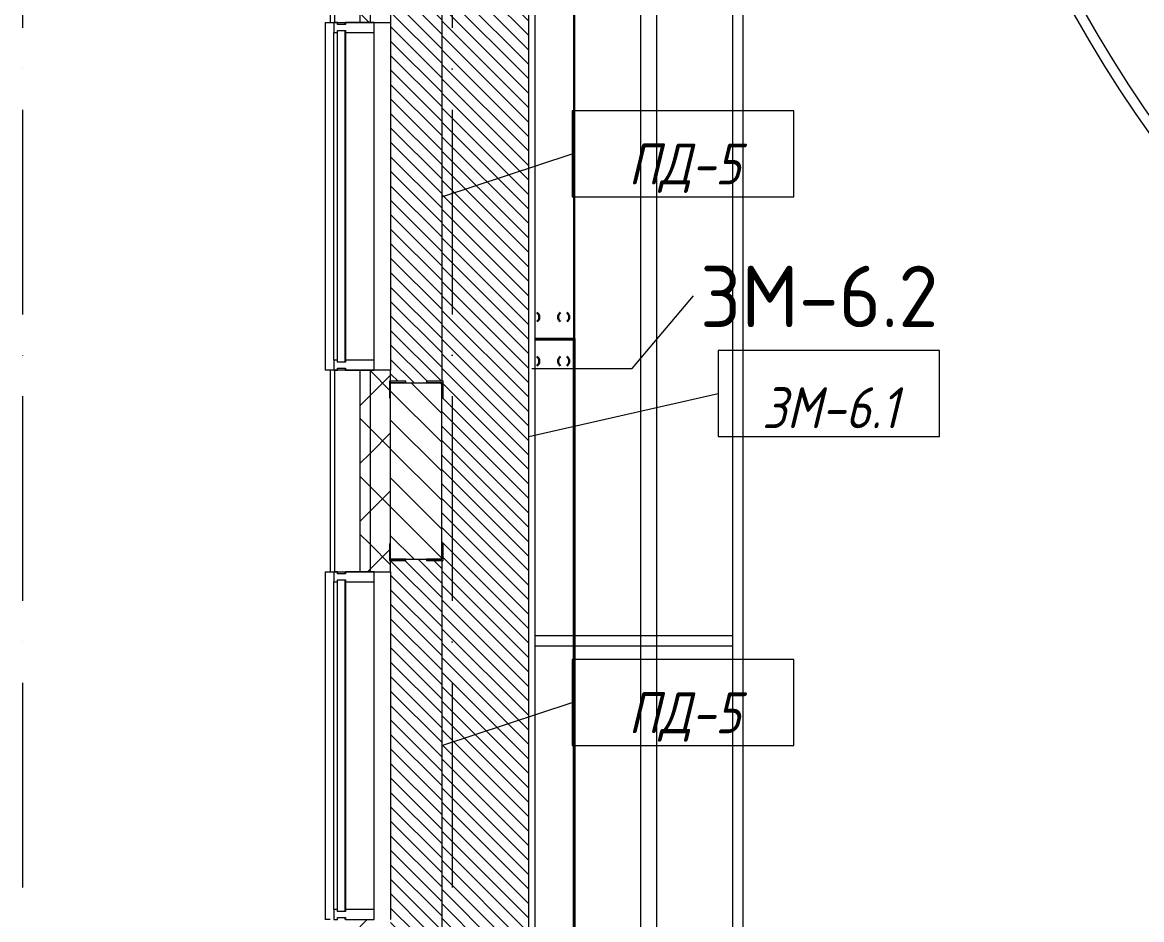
# Model space of a CAD drawing. Header units: millimetres. Extents: x -6467 to 105918, y -7090 to 92481.
# Drawn here: x 68950 to 74421, y 31320 to 35704 of the extents above; entities that cross this region are included whole.
import ezdxf

# ---------------------------------------------------------------- set-up
doc = ezdxf.new("R2010")
doc.units = ezdxf.units.MM
doc.linetypes.add('50_200_ШТРИХ_1Т_ш5_п1_п1_', pattern=[1400, 1000, -200, 0, -200])
for name, color, linetype, lineweight in [('A-FLOR', 7, 'Continuous', 9), ('A-FLOR-IDEN', 7, 'Continuous', 9), ('A-GLAZ', 7, 'Continuous', 5), ('A-GLAZ-CWMG', 7, 'Continuous', 9), ('A-GLAZ-CWMG-1', 7, 'Continuous', 20), ('A-WALL', 7, 'Continuous', 5), ('A-WALL-IDEN', 7, 'Continuous', 9), ('I-WALL', 7, 'Continuous', 5)]:
    doc.layers.add(name, color=color, linetype=linetype, lineweight=lineweight)
for name, color, linetype, lineweight, true_color in [('A-FLOR-PATT-2', 7, 'Continuous', 5, 0x11d7be), ('A-FLOR-PATT-5', 7, 'Continuous', 5, 0xfb8c13), ('A-GENM-1', 7, 'Continuous', 9, 0xaaaaaa), ('A-GENM-2', 7, 'Continuous', 20, 0xaaaaaa), ('мебель 2 этаж-1', 7, 'Continuous', 40, 0xaaaaaa), ('Оси-3', 7, '50_200_ШТРИХ_1Т_ш5_п1_п1_', 9, 0xaaaaaa), ('ТХ_разметка баскетбол-1', 7, 'Continuous', 5, 0xaaaaaa), ('ТХ_разметка минифутбол-1', 7, 'Continuous', 9, 0xaaaaaa), ('ТХ_функционал-2', 7, 'Continuous', 40, 0xaaaaaa), ('ТХ_функционал-9', 7, 'Continuous', 30, 0xaaaaaa)]:
    doc.layers.add(name, color=color, linetype=linetype, lineweight=lineweight, true_color=true_color)
doc.styles.add('GOST Common', font='GOST_Common.ttf', dxfattribs={"height": 300})
doc.styles.add('GOST Common_I', font='GOST_Common Italic.ttf', dxfattribs={"width": 0.9, "height": 200})
pattern_1 = [(45, (0, 0), (-141.42136, 141.42136), []), (135, (0, 0), (-141.42136, -141.42136), [])]

# ---------------------------------------------------------------- blocks, each defined once
blk = doc.blocks.new('Прямоугольный импост - Импост структурный с накладкой - 180мм-22437089-АИ_План этажа Радиаторы_2')
at = {"layer": 'A-GLAZ-CWMG'}
for p, q in [((47650, 55111), (46050, 55111)), ((47650, 54931), (46050, 54931)), ((47650, 54914), (46050, 54914))]:
    blk.add_line(p, q, dxfattribs=at)
blk = doc.blocks.new('Прямоугольный импост - Импост структурный с накладкой - 180мм-22485511-АИ_План этажа Радиаторы_2')
at = {"layer": 'A-GLAZ-CWMG-1'}
for p, q in [((-50, 0), (-50, 17)), ((-50, 17), (0, 17)), ((-40, 0), (-50, 0)), ((-40, -40), (-40, 0)), ((0, 0), (-10, 0)), ((-10, 0), (-10, -40)), ((0, 17), (0, 0)), ((-50, -180), (-50, -40)), ((-50, -40), (-40, -40)), ((-10, -40), (0, -40)), ((0, -40), (0, -180)), ((0, -180), (-50, -180))]:
    blk.add_line(p, q, dxfattribs=at)
blk = doc.blocks.new('Прямоугольный импост - Импост структурный с накладкой - 180мм-22485517-АИ_План этажа Радиаторы_2')
at = {"layer": 'A-GLAZ-CWMG-1'}
for p, q in [((-50, 0), (-50, 17)), ((-50, 17), (0, 17)), ((-40, 0), (-50, 0)), ((-40, -40), (-40, 0)), ((0, 0), (-10, 0)), ((-10, 0), (-10, -40)), ((0, 17), (0, 0)), ((-50, -180), (-50, -40)), ((-50, -40), (-40, -40)), ((-10, -40), (0, -40)), ((0, -40), (0, -180)), ((0, -180), (-50, -180))]:
    blk.add_line(p, q, dxfattribs=at)
blk = doc.blocks.new('Прямоугольный импост - Импост структурный с накладкой - 180мм-22485518-АИ_План этажа Радиаторы_2')
at = {"layer": 'A-GLAZ-CWMG-1'}
for p, q in [((0, 17), (-50, 17)), ((-50, 17), (-50, 0)), ((-50, 0), (-40, 0)), ((-40, 0), (-40, -40)), ((-10, -40), (-10, 0)), ((-10, 0), (0, 0)), ((0, 0), (0, 17)), ((-40, -40), (-50, -40)), ((-50, -40), (-50, -180)), ((0, -40), (-10, -40)), ((0, -180), (0, -40)), ((-50, -180), (0, -180))]:
    blk.add_line(p, q, dxfattribs=at)
blk = doc.blocks.new('Прямоугольный импост - Импост структурный с накладкой - 180мм-22485522-АИ_План этажа Радиаторы_2')
at = {"layer": 'A-GLAZ-CWMG-1'}
for p, q in [((0, 17), (-50, 17)), ((-50, 17), (-50, 0)), ((-50, 0), (-40, 0)), ((-40, 0), (-40, -40)), ((-10, -40), (-10, 0)), ((-10, 0), (0, 0)), ((0, 0), (0, 17)), ((-40, -40), (-50, -40)), ((-50, -40), (-50, -180)), ((0, -40), (-10, -40)), ((0, -180), (0, -40)), ((-50, -180), (0, -180))]:
    blk.add_line(p, q, dxfattribs=at)
blk = doc.blocks.new('Фахверк _газобетон торцы_484 - Фахверк _газобетон торцы_-25579751-АИ_План этажа Радиаторы_2')
at = {"layer": 'A-GENM-2'}
for p, q in [((89406, 11134.7), (89325, 11134.7)), ((89325, 11134.7), (89325, 11128.7)), ((89325, 11128.7), (89400, 11128.7)), ((89400, 11128.7), (89400, 11053.7)), ((89406, 11053.7), (89406, 11134.7)), ((89400, 11053.7), (89406, 11053.7)), ((89400, 10953.7), (89400, 10878.7)), ((89406, 10953.7), (89400, 10953.7)), ((89406, 10872.7), (89406, 10953.7)), ((89400, 10878.7), (89325, 10878.7)), ((89325, 10878.7), (89325, 10872.7)), ((89325, 10872.7), (89406, 10872.7))]:
    blk.add_line(p, q, dxfattribs=at)
blk = doc.blocks.new('Фахверк _газобетон торцы_485 - Фахверк _газобетон торцы_-25579777-АИ_План этажа Радиаторы_2')
at = {"layer": 'A-GENM-2'}
for p, q in [((89406, 11134.7), (89325, 11134.7)), ((89325, 11134.7), (89325, 11128.7)), ((89325, 11128.7), (89400, 11128.7)), ((89400, 11128.7), (89400, 11053.7)), ((89406, 11053.7), (89406, 11134.7)), ((89400, 11053.7), (89406, 11053.7)), ((89400, 10953.7), (89400, 10878.7)), ((89406, 10953.7), (89400, 10953.7)), ((89406, 10872.7), (89406, 10953.7)), ((89400, 10878.7), (89325, 10878.7)), ((89325, 10878.7), (89325, 10872.7)), ((89325, 10872.7), (89406, 10872.7))]:
    blk.add_line(p, q, dxfattribs=at)
blk = doc.blocks.new('Отлив_СКБ - Отлив витража-V404-АИ_План этажа Радиаторы_2')
at = {"layer": 'A-GLAZ'}
for p, q in [((0, 75), (0, 100)), ((1700, 100), (0, 100)), ((1700, 100), (1700, 75)), ((0, 2), (10, 2)), ((40, 2), (1660, 2)), ((1690, 2), (1700, 2)), ((1650, 0), (50, 0))]:
    blk.add_line(p, q, dxfattribs=at)
blk = doc.blocks.new('мебель 2 этаж-28800768-АИ_План этажа Радиаторы_2')
at = {"layer": 'ТХ_разметка баскетбол-1'}
for p, q in [((74685.1, 34421.3), (73718.5, 34421.3)), ((74685.1, 34371.3), (73718.5, 34371.3))]:
    blk.add_line(p, q, dxfattribs=at)
at = {"layer": 'ТХ_разметка баскетбол-1', "flags": 128}
for points in [[(74685.1, 42396.3), (74685.1, 16296.3), (89785.1, 16296.3), (89785.1, 42396.3)], [(74735.1, 42346.3), (74735.1, 16346.3), (89735.1, 16346.3), (89735.1, 42346.3)]]:
    blk.add_lwpolyline(points, close=True, dxfattribs=at)
at = {"layer": 'ТХ_разметка баскетбол-1'}
for radius, start, end in [(6750, 192.10065, 347.89931), (6700, 192.14673, 347.85327)]:
    blk.add_arc((82235.1, 40771.3), radius, start, end, dxfattribs=at)
at = {"layer": 'ТХ_разметка минифутбол-1'}
blk.add_line((74314.8, 16676.2), (74314.8, 42016.2), dxfattribs=at)
at = {"layer": 'ТХ_разметка минифутбол-1', "flags": 128}
blk.add_lwpolyline([(90234.8, 42346.3), (74234.9, 42346.3), (74234.9, 16346.2), (90234.8, 16346.2)], close=True, dxfattribs=at)
at = {"layer": 'ТХ_разметка минифутбол-1'}
for centre, radius, start, end in [((80738.1, 42267.2), 6080.7, 180.01156, 269.22424), ((80738.1, 42267.3), 6000.7, 180.01206, 269.22394)]:
    blk.add_arc(centre, radius, start, end, dxfattribs=at)
at = {"layer": 'ТХ_функционал-2', "flags": 128}
blk.add_lwpolyline([(73911.1, 32871.2), (73911.1, 35871.2), (73718.5, 35871.2)], dxfattribs=at)
at = {"layer": 'ТХ_функционал-9'}
blk.add_line((73718.5, 35871.2), (73911.1, 35871.2), dxfattribs=at)
at = {"layer": 'ТХ_функционал-9', "flags": 128}
blk.add_lwpolyline([(73911.1, 35871.2), (73911.1, 37871.2), (73718.5, 37871.2)], dxfattribs=at)
at = {"layer": 'ТХ_функционал-9'}
for centre, start, end in [((73712.9, 35978.9), 305.3922, 54.6078), ((73859.3, 35978.9), 125.3922, 234.6078), ((73859.3, 35978.9), 305.3922, 54.6078), ((73712.9, 35763.5), 305.3922, 54.6078), ((73859.3, 35763.5), 125.3922, 234.6078), ((73859.3, 35763.5), 305.3922, 54.6078)]:
    blk.add_arc(centre, 27.3, start, end, dxfattribs=at)
blk = doc.blocks.new('AAR_СКБ_Марка_Перекрытия_1 мм - Марка пола-27961726-АИ_План этажа Радиаторы_2')
at = {"layer": 'A-FLOR-IDEN'}
for p, q in [((2.723, 2.101), (-2.69, 2.101)), ((-2.69, 2.101), (-2.69, 0)), ((2.723, 0), (2.723, 2.101)), ((-2.69, 0), (2.723, 0))]:
    blk.add_line(p, q, dxfattribs=at)

msp = doc.modelspace()

# ---------------------------------------------------------------- hatches: boundary and pattern name
at = {"layer": 'A-FLOR-PATT-2'}
h = msp.add_hatch(dxfattribs=at)
h.set_pattern_fill('FP_310', color=256, style=0, pattern_type=2)
h.set_pattern_definition([(315, (71050, 33681.04), (35.3553, 35.3553), [])])
h.paths.add_polyline_path([(71000, 31056), (71425, 31056), (71425, 36306), (71000, 36306), (71000, 35839.5), (71006, 35839.5), (71006, 35758.5), (71000, 35758.5), (71000, 33949.9), (71006, 33949.9), (71006, 33868.9), (71000, 33868.9), (71000, 33155.2), (71006, 33155.2), (71006, 33074.2), (71000, 33074.2), (71000, 31265.5), (71006, 31265.5), (71006, 31184.5), (71000, 31184.5)])
at = {"layer": 'A-FLOR-PATT-5'}
h = msp.add_hatch(dxfattribs=at)
h.set_pattern_fill('FP_371', color=256, style=0, pattern_type=2)
h.set_pattern_definition([(315, (70875, 34851.386), (35.3553, 35.3553), [])])
h.paths.add_polyline_path([(70825, 33941), (71000, 33941), (71000, 33943.9), (70925, 33943.9), (70925, 33949.9), (71000, 33949.9), (71000, 35758.5), (70925, 35758.5), (70925, 35761.7), (70825, 35761.7), (70825, 35758.5), (70750, 35758.5), (70750, 33949.9), (70825, 33949.9), (70825, 33943.9), (70750, 33943.9), (70750, 33941), (70752.8, 33941)])
h = msp.add_hatch(dxfattribs=at)
h.set_pattern_fill('FP_370', color=256, style=0, pattern_type=2)
h.set_pattern_definition([(315, (70875, 32169.886), (35.3553, 35.3553), [])])
h.paths.add_polyline_path([(70925, 31259.5), (70925, 31265.5), (71000, 31265.5), (71000, 33074.2), (70925, 33074.2), (70925, 33080.2), (70825, 33080.2), (70825, 33074.2), (70750, 33074.2), (70750, 31265.5), (70825, 31265.5), (70825, 31259.5)])
at = {"layer": 'A-WALL'}
h = msp.add_hatch(dxfattribs=at)
h.set_pattern_fill('FP_125', color=256, style=0, pattern_type=2)
h.set_pattern_definition(pattern_1)
h.paths.add_polyline_path([(70650, 12231), (70650, 13666), (70600, 13666), (70600, 12231)])
h.paths.add_polyline_path([(70600, 15366), (70650, 15366), (70650, 16351), (70600, 16351), (70600, 15878.4)])
h.paths.add_polyline_path([(70650, 18051), (70650, 19551), (70600, 19551), (70600, 18051)])
h.paths.add_polyline_path([(70650, 21251), (70650, 22236), (70600, 22236), (70600, 21251)])
h.paths.add_polyline_path([(70650, 23936), (70650, 25436), (70600, 25436), (70600, 23936)])
h.paths.add_polyline_path([(70600, 27136), (70650, 27136), (70650, 28121), (70600, 28121), (70600, 27845.2)])
h.paths.add_polyline_path([(70650, 29821), (70650, 31319.5), (70600, 31319.5), (70600, 29821)])
h.paths.add_polyline_path([(70600, 33019.5), (70650, 33019.5), (70650, 34003.9), (70600, 34003.9), (70600, 33476.7)])
h.paths.add_polyline_path([(70650, 35703.9), (70650, 37205.4), (70600, 37205.4), (70600, 35703.9)])
h.paths.add_polyline_path([(70600, 38905.4), (70650, 38905.4), (70650, 39888.4), (70600, 39888.4), (70600, 39108.1)])
h.paths.add_polyline_path([(70650, 41588.4), (70650, 43081), (70600, 43081), (70600, 41588.4)])
h = msp.add_hatch(dxfattribs=at)
h.set_pattern_fill('FP_125', color=256, style=0, pattern_type=2)
h.set_pattern_definition(pattern_1)
h.paths.add_polyline_path([(70750, 12331), (70750, 13666), (70650, 13666), (70650, 12331)])
h.paths.add_polyline_path([(70750, 15366), (70750, 16351), (70650, 16351), (70650, 15366)])
h.paths.add_polyline_path([(70750, 18051), (70750, 19551), (70650, 19551), (70650, 18051)])
h.paths.add_polyline_path([(70750, 21251), (70750, 22236), (70650, 22236), (70650, 21251)])
h.paths.add_polyline_path([(70650, 23936), (70750, 23936), (70750, 25436), (70650, 25436), (70650, 24381)])
h.paths.add_polyline_path([(70650, 27136), (70750, 27136), (70750, 28121), (70650, 28121), (70650, 27845.2)])
h.paths.add_polyline_path([(70650, 29821), (70750, 29821), (70750, 31319.5), (70650, 31319.5), (70650, 30381)])
h.paths.add_polyline_path([(70750, 33019.5), (70750, 34003.9), (70650, 34003.9), (70650, 33019.5)])
h.paths.add_polyline_path([(70750, 35703.9), (70750, 37205.4), (70650, 37205.4), (70650, 35703.9)])
h.paths.add_polyline_path([(70650, 38905.4), (70750, 38905.4), (70750, 39888.4), (70650, 39888.4), (70650, 39108.1)])
h.paths.add_polyline_path([(70650, 41588.4), (70750, 41588.4), (70750, 43031), (70650, 43031), (70650, 41923.8)])
at = {"layer": 'I-WALL'}
h = msp.add_hatch(dxfattribs=at)
h.set_pattern_fill('FP_2', color=256, style=0, pattern_type=2)
h.set_pattern_definition([(135, (0, 0), (-70.71068, -70.71068), [])])
h.paths.add_polyline_path([(71000, 33080.2), (71000, 33941), (70750, 33941), (70750, 33080.2), (70929.4, 33080.2)])

# ---------------------------------------------------------------- linework, layer by layer
at = {"layer": 'A-FLOR'}
for p, q in [((71425, 31056), (71425, 36306)), ((71000, 35758.5), (71000, 33949.9)), ((70750, 35703.9), (70750, 34003.9)), ((71000, 33074.2), (71000, 31265.5)), ((70750, 33019.5), (70750, 31319.5))]:
    msp.add_line(p, q, dxfattribs=at)
at = {"layer": 'A-FLOR-IDEN'}
for p, q in [((71000, 34851.4), (71637.8, 35061.5)), ((71425, 33681), (72350.3, 33891.2)), ((71000, 32169.9), (71637.8, 32380))]:
    msp.add_line(p, q, dxfattribs=at)
at = {"layer": 'A-WALL'}
for p, q in [((70455, 37205.4), (70455, 35703.9)), ((70475, 37205.4), (70475, 35703.9)), ((70600, 37205.4), (70600, 35703.9)), ((70650, 37205.4), (70650, 35703.9)), ((70750, 36381), (70750, 35703.9)), ((71455, 36381), (71455, 31018.5)), ((70455, 35703.9), (70750, 35703.9)), ((70750, 34003.9), (70455, 34003.9)), ((70455, 34003.9), (70455, 33019.5)), ((70475, 34003.9), (70475, 33019.5)), ((70600, 34003.9), (70600, 33019.5)), ((70650, 34003.9), (70650, 33019.5)), ((70750, 33019.5), (70750, 34003.9)), ((71000, 33941), (70750, 33941)), ((71000, 33080.2), (71000, 33941)), ((70750, 33080.2), (71000, 33080.2)), ((70455, 33019.5), (70750, 33019.5))]:
    msp.add_line(p, q, dxfattribs=at)
at = {"layer": 'A-WALL-IDEN'}
for p, q in [((71931.4, 34013.1), (72229.8, 34368.2)), ((71440, 34013.1), (71931.4, 34013.1))]:
    msp.add_line(p, q, dxfattribs=at)
at = {"layer": 'Оси-3'}
for p, q in [((68950, 91281), (68950, -5889.7)), ((71050, 91281), (71050, -5889.7))]:
    msp.add_line(p, q, dxfattribs=at)

# ---------------------------------------------------------------- block references
at = {"layer": 'A-FLOR-IDEN', "xscale": 199.9999999999999, "yscale": 199.9999999999999, "zscale": 199.9999999999999}
for p in [(72175.7, 34851.4), (72888.2, 33681), (72175.7, 32169.9)]:
    msp.add_blockref('AAR_СКБ_Марка_Перекрытия_1 мм - Марка пола-27961726-АИ_План этажа Радиаторы_2', p, dxfattribs=at)
at = {"layer": 'A-GENM-1'}
for name, p, rotation in [('Фахверк _газобетон торцы_485 - Фахверк _газобетон торцы_-25579777-АИ_План этажа Радиаторы_2', (81878.7, -55456.1), 89.99999999999974), ('Фахверк _газобетон торцы_484 - Фахверк _газобетон торцы_-25579751-АИ_План этажа Радиаторы_2', (59871.3, 122480.2), 270.0000000000001)]:
    msp.add_blockref(name, p, dxfattribs=dict(at, rotation=rotation))
at = {"layer": 'A-GLAZ', "rotation": 89.99999999999962}
for p in [(70530, 34003.9), (70530, 31319.5)]:
    msp.add_blockref('Отлив_СКБ - Отлив витража-V404-АИ_План этажа Радиаторы_2', p, dxfattribs=at)
at = {"layer": 'A-GLAZ-CWMG'}
for name, p, rotation in [('Прямоугольный импост - Импост структурный с накладкой - 180мм-22485522-АИ_План этажа Радиаторы_2', (70490, 35703.9), 90), ('Прямоугольный импост - Импост структурный с накладкой - 180мм-22437089-АИ_План этажа Радиаторы_2', (15559, 81703.9), 270.0000000000017), ('Прямоугольный импост - Импост структурный с накладкой - 180мм-22485518-АИ_План этажа Радиаторы_2', (70490, 33019.5), 90), ('Прямоугольный импост - Импост структурный с накладкой - 180мм-22437089-АИ_План этажа Радиаторы_2', (15559, 79019.5), 270.0000000000017)]:
    msp.add_blockref(name, p, dxfattribs=dict(at, rotation=rotation))
at = {"layer": 'A-GLAZ-CWMG', "extrusion": (0, 0, -1), "rotation": 270}
for name, p in [('Прямоугольный импост - Импост структурный с накладкой - 180мм-22485511-АИ_План этажа Радиаторы_2', (-70490, 34003.9)), ('Прямоугольный импост - Импост структурный с накладкой - 180мм-22485517-АИ_План этажа Радиаторы_2', (-70490, 31319.5))]:
    msp.add_blockref(name, p, dxfattribs=at)
at = {"layer": 'мебель 2 этаж-1'}
msp.add_blockref('мебель 2 этаж-28800768-АИ_План этажа Радиаторы_2', (-2263.5, -1715.2), dxfattribs=at)

# ---------------------------------------------------------------- texts
at = {"layer": 'A-FLOR-IDEN', "char_height": 200, "attachment_point": 5, "line_spacing_factor": 1.022766, "style": 'GOST Common_I'}
for s, insert, width in [('\\pt180,360,540,720,900,1080,1260,1440,1620,1800,1980,2160,2340,2520,2700,2880,3060,3240,3420,3600,3780,3960,4140,4320,4500,4680,4860,5040,5220,5400,5580,5760;ПД-5', (72186.8, 34991.2), 583.2), ('\\pt180,360,540,720,900,1080,1260,1440,1620,1800,1980,2160,2340,2520,2700,2880,3060,3240,3420,3600,3780,3960,4140,4320,4500,4680,4860,5040,5220,5400,5580,5760;ЗМ-6.1', (72899.3, 33820.8), 738), ('\\pt180,360,540,720,900,1080,1260,1440,1620,1800,1980,2160,2340,2520,2700,2880,3060,3240,3420,3600,3780,3960,4140,4320,4500,4680,4860,5040,5220,5400,5580,5760;ПД-5', (72186.8, 32309.7), 583.2)]:
    msp.add_mtext(s, dxfattribs=dict(at, insert=insert, width=width))
at = {"layer": 'A-WALL-IDEN', "insert": (72844.8, 34514.7), "char_height": 300, "width": 1244, "attachment_point": 2, "line_spacing_factor": 1.022766, "style": 'GOST Common'}
msp.add_mtext('\\pt80.001,159.999,240,320.001,399.999,480,560.001,639.999,720,800.001,879.999,960,1040.001,1119.999,1200,1280.001,1359.999,1440,1520.001,1599.999,1680,1760.001,1839.999,1920,2000.001,2079.999,2160,2240.001,2319.999,2400,2480.001,2559.999;ЗМ-6.2', dxfattribs=at)

doc.saveas('drawing.dxf')
